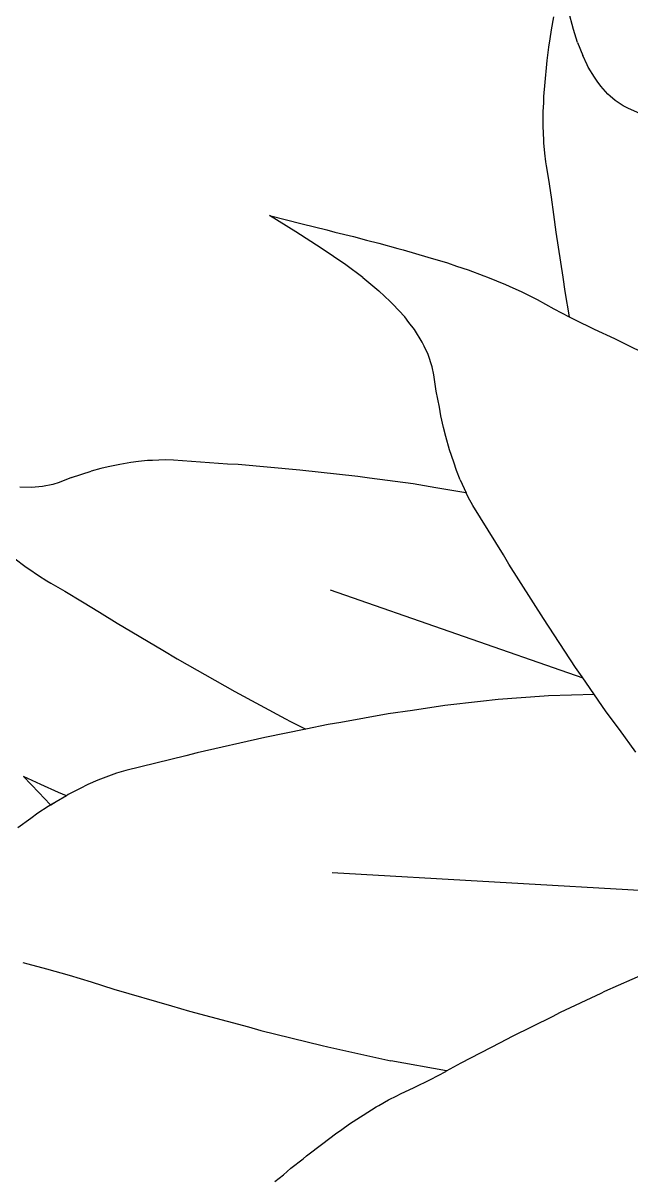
# Model space of a CAD drawing. Header units: metres. Extents: x 244.4 to 340.3, y -4.1 to 64.3.
# Drawn here: x 301.2856 to 301.4727, y 32.7747 to 33.1307 of the extents above; entities that cross this region are included whole.
import ezdxf

# ---------------------------------------------------------------- set-up
doc = ezdxf.new("R2010")
doc.units = ezdxf.units.M
doc.layers.add('Edges', color=7, linetype='Continuous')

msp = doc.modelspace()

# ---------------------------------------------------------------- linework, layer by layer
at = {"layer": 'Edges'}
for p, q in [((301.45503, 33.12875), (301.45352, 33.13445)), ((301.44884, 33.13256), (301.44812, 33.12865)), ((301.44812, 33.12865), (301.44779, 33.12582)), ((301.45632, 33.12472), (301.45503, 33.12875)), ((301.44779, 33.12582), (301.44734, 33.12325)), ((301.45632, 33.12472), (301.45787, 33.12075)), ((301.44734, 33.12325), (301.44687, 33.11913)), ((301.45926, 33.11783), (301.45787, 33.12075)), ((301.44669, 33.11801), (301.44617, 33.11254)), ((301.44687, 33.11913), (301.44669, 33.11801)), ((301.4596, 33.11714), (301.45926, 33.11783)), ((301.46146, 33.114), (301.4596, 33.11714)), ((301.46232, 33.1128), (301.46146, 33.114)), ((301.46347, 33.11125), (301.46232, 33.1128)), ((301.44617, 33.11254), (301.44581, 33.10813)), ((301.46563, 33.10885), (301.46347, 33.11125)), ((301.44576, 33.10611), (301.44561, 33.10346)), ((301.44581, 33.10813), (301.44576, 33.10611)), ((301.46634, 33.10821), (301.46563, 33.10885)), ((301.46791, 33.10688), (301.46634, 33.10821)), ((301.4703, 33.10525), (301.46791, 33.10688)), ((301.44561, 33.10346), (301.44562, 33.09984)), ((301.47199, 33.10437), (301.4703, 33.10525)), ((301.47548, 33.10281), (301.47199, 33.10437)), ((301.44562, 33.09984), (301.4456, 33.09896)), ((301.4456, 33.09896), (301.44575, 33.09468)), ((301.44575, 33.09468), (301.44584, 33.0938)), ((301.44584, 33.0938), (301.44608, 33.09064)), ((301.44608, 33.09064), (301.44645, 33.08802)), ((301.44645, 33.08802), (301.44661, 33.08677)), ((301.44661, 33.08677), (301.44735, 33.08249)), ((301.44735, 33.08249), (301.4482, 33.07708)), ((301.4482, 33.07708), (301.44893, 33.0718)), ((301.3695, 33.06647), (301.36149, 33.07148)), ((301.36149, 33.07148), (301.37152, 33.06886)), ((301.44893, 33.0718), (301.4496, 33.06632)), ((301.37737, 33.06144), (301.3695, 33.06647)), ((301.37152, 33.06886), (301.37909, 33.06706)), ((301.37909, 33.06706), (301.38151, 33.06634)), ((301.38151, 33.06634), (301.38726, 33.06502)), ((301.4496, 33.06632), (301.45176, 33.05243)), ((301.38726, 33.06502), (301.39135, 33.06384)), ((301.39135, 33.06384), (301.39507, 33.06299)), ((301.39507, 33.06299), (301.40095, 33.0613)), ((301.38494, 33.05626), (301.37737, 33.06144)), ((301.40095, 33.0613), (301.40255, 33.06093)), ((301.40255, 33.06093), (301.41021, 33.05866)), ((301.39013, 33.0524), (301.38494, 33.05626)), ((301.41021, 33.05866), (301.41628, 33.05684)), ((301.41628, 33.05684), (301.41903, 33.05585)), ((301.41903, 33.05585), (301.42259, 33.05472)), ((301.39013, 33.0524), (301.39511, 33.04828)), ((301.42259, 33.05472), (301.42739, 33.0529)), ((301.42739, 33.0529), (301.42856, 33.05251)), ((301.42856, 33.05251), (301.43408, 33.05026)), ((301.45176, 33.05243), (301.45238, 33.04803)), ((301.43408, 33.05026), (301.4352, 33.04973)), ((301.4352, 33.04973), (301.43916, 33.04798)), ((301.39863, 33.04496), (301.39511, 33.04828)), ((301.39945, 33.04418), (301.39863, 33.04496)), ((301.43916, 33.04798), (301.44238, 33.04632)), ((301.44238, 33.04632), (301.44389, 33.04558)), ((301.44389, 33.04558), (301.449, 33.04278)), ((301.45238, 33.04803), (301.45374, 33.04032)), ((301.40306, 33.04023), (301.39945, 33.04418)), ((301.449, 33.04278), (301.45374, 33.04032)), ((301.40439, 33.03853), (301.40306, 33.04023)), ((301.40605, 33.03632), (301.40439, 33.03853)), ((301.45374, 33.04032), (301.45533, 33.03949)), ((301.45533, 33.03949), (301.46141, 33.03651)), ((301.40847, 33.03243), (301.40605, 33.03632)), ((301.46141, 33.03651), (301.46762, 33.03365)), ((301.40908, 33.03123), (301.40847, 33.03243)), ((301.41025, 33.02864), (301.40908, 33.03123)), ((301.46762, 33.03365), (301.48314, 33.02586)), ((301.41152, 33.02489), (301.41025, 33.02864)), ((301.41208, 33.02237), (301.41152, 33.02489)), ((301.41279, 33.01735), (301.41208, 33.02237)), ((301.41374, 33.01243), (301.41279, 33.01735)), ((301.4142, 33.00981), (301.41374, 33.01243)), ((301.41502, 33.0062), (301.4142, 33.00981)), ((301.41578, 33.00348), (301.41502, 33.0062)), ((301.41689, 32.99934), (301.41578, 33.00348)), ((301.41818, 32.99553), (301.41689, 32.99934)), ((301.31879, 32.9954), (301.31536, 32.99486)), ((301.32109, 32.99574), (301.31879, 32.9954)), ((301.32389, 32.99601), (301.32109, 32.99574)), ((301.3254, 32.99608), (301.32389, 32.99601)), ((301.32928, 32.99623), (301.3254, 32.99608)), ((301.33193, 32.99614), (301.32928, 32.99623)), ((301.34855, 32.99496), (301.33193, 32.99614)), ((301.41902, 32.99302), (301.41818, 32.99553)), ((301.30051, 32.99077), (301.3065, 32.99272)), ((301.30948, 32.99354), (301.3065, 32.99272)), ((301.31179, 32.99407), (301.30948, 32.99354)), ((301.31536, 32.99486), (301.31179, 32.99407)), ((301.3518, 32.99477), (301.34855, 32.99496)), ((301.37076, 32.99309), (301.3518, 32.99477)), ((301.38866, 32.99112), (301.37076, 32.99309)), ((301.42018, 32.99009), (301.41902, 32.99302)), ((301.29156, 32.98806), (301.28928, 32.98784)), ((301.29469, 32.98868), (301.29156, 32.98806)), ((301.29666, 32.98929), (301.29469, 32.98868)), ((301.30051, 32.99077), (301.29666, 32.98929)), ((301.39219, 32.99061), (301.38866, 32.99112)), ((301.4057, 32.98882), (301.39219, 32.99061)), ((301.41265, 32.98763), (301.4057, 32.98882)), ((301.42018, 32.99009), (301.422, 32.98613)), ((301.28822, 32.98777), (301.2846, 32.98786)), ((301.28928, 32.98784), (301.28822, 32.98777)), ((301.4219, 32.98615), (301.41265, 32.98763)), ((301.422, 32.98613), (301.4219, 32.98615)), ((301.42265, 32.98472), (301.422, 32.98613)), ((301.42403, 32.98223), (301.42265, 32.98472)), ((301.43344, 32.96705), (301.42403, 32.98223)), ((301.43515, 32.96412), (301.43344, 32.96705)), ((301.28269, 32.9661), (301.28655, 32.96321)), ((301.28655, 32.96321), (301.28739, 32.96266)), ((301.44575, 32.94745), (301.43515, 32.96412)), ((301.28739, 32.96266), (301.29034, 32.96061)), ((301.29034, 32.96061), (301.29292, 32.95904)), ((301.29292, 32.95904), (301.29414, 32.95827)), ((301.29414, 32.95827), (301.29846, 32.9558)), ((301.45804, 32.92903), (301.38019, 32.95615)), ((301.29846, 32.9558), (301.30388, 32.9526)), ((301.30388, 32.9526), (301.30914, 32.94939)), ((301.30914, 32.94939), (301.31456, 32.94599)), ((301.31456, 32.94599), (301.32861, 32.9377)), ((301.45565, 32.93237), (301.44575, 32.94745)), ((301.32861, 32.9377), (301.33305, 32.93502)), ((301.33305, 32.93502), (301.34771, 32.92674)), ((301.45773, 32.92948), (301.45565, 32.93237)), ((301.46514, 32.91866), (301.45773, 32.92948)), ((301.34771, 32.92674), (301.3508, 32.92495)), ((301.3508, 32.92495), (301.36641, 32.91657)), ((301.46149, 32.92399), (301.44739, 32.9236)), ((301.41539, 32.92064), (301.40551, 32.91912)), ((301.42641, 32.92183), (301.41539, 32.92064)), ((301.43186, 32.92248), (301.42641, 32.92183)), ((301.44604, 32.92349), (301.43186, 32.92248)), ((301.44739, 32.9236), (301.44604, 32.92349)), ((301.39795, 32.91807), (301.38338, 32.91542)), ((301.40551, 32.91912), (301.39795, 32.91807)), ((301.46921, 32.91328), (301.46514, 32.91866)), ((301.37263, 32.91336), (301.36003, 32.91077)), ((301.36641, 32.91657), (301.36787, 32.91577)), ((301.36787, 32.91577), (301.37263, 32.91336)), ((301.3795, 32.91477), (301.37263, 32.91336)), ((301.38338, 32.91542), (301.3795, 32.91477)), ((301.47425, 32.90629), (301.46921, 32.91328)), ((301.36003, 32.91077), (301.33921, 32.90606)), ((301.33567, 32.90513), (301.31726, 32.90066)), ((301.33921, 32.90606), (301.33567, 32.90513)), ((301.31436, 32.89982), (301.31019, 32.89826)), ((301.31726, 32.90066), (301.31436, 32.89982)), ((301.29104, 32.8963), (301.28573, 32.89878)), ((301.28573, 32.89878), (301.29042, 32.89391)), ((301.29643, 32.89389), (301.29104, 32.8963)), ((301.30556, 32.89632), (301.30312, 32.89508)), ((301.30855, 32.89764), (301.30556, 32.89632)), ((301.31019, 32.89826), (301.30855, 32.89764)), ((301.29042, 32.89391), (301.29395, 32.89014)), ((301.29892, 32.89289), (301.29571, 32.89098)), ((301.29892, 32.89289), (301.29643, 32.89389)), ((301.29946, 32.89321), (301.29892, 32.89289)), ((301.30312, 32.89508), (301.29946, 32.89321)), ((301.29327, 32.88953), (301.29016, 32.88748)), ((301.29571, 32.89098), (301.29327, 32.88953)), ((301.29395, 32.89014), (301.29408, 32.89001)), ((301.29571, 32.89098), (301.29408, 32.89001)), ((301.288, 32.8859), (301.28395, 32.88298)), ((301.29016, 32.88748), (301.288, 32.8859)), ((301.51939, 32.86114), (301.38071, 32.86914)), ((301.28545, 32.8416), (301.28707, 32.84109)), ((301.28707, 32.84109), (301.29275, 32.8396)), ((301.29275, 32.8396), (301.29981, 32.83762)), ((301.29981, 32.83762), (301.30657, 32.83558)), ((301.30657, 32.83558), (301.31349, 32.83336)), ((301.46469, 32.8327), (301.47733, 32.83827)), ((301.31349, 32.83336), (301.33124, 32.82826)), ((301.45102, 32.82625), (301.46356, 32.83214)), ((301.46356, 32.83214), (301.46469, 32.8327)), ((301.33124, 32.82826), (301.33679, 32.82657)), ((301.33679, 32.82657), (301.35495, 32.82171)), ((301.43629, 32.81891), (301.44853, 32.82496)), ((301.44853, 32.82496), (301.45102, 32.82625)), ((301.35495, 32.82171), (301.35873, 32.82064)), ((301.35873, 32.82064), (301.37765, 32.81601)), ((301.43257, 32.8169), (301.43629, 32.81891)), ((301.37765, 32.81601), (301.3794, 32.81555)), ((301.3794, 32.81555), (301.39883, 32.81133)), ((301.42041, 32.81066), (301.43257, 32.8169)), ((301.4159, 32.80816), (301.39883, 32.81133)), ((301.4159, 32.80816), (301.42041, 32.81066)), ((301.41098, 32.80557), (301.41571, 32.80805)), ((301.41571, 32.80805), (301.4159, 32.80816)), ((301.40179, 32.80113), (301.40594, 32.80308)), ((301.40594, 32.80308), (301.41098, 32.80557)), ((301.39807, 32.79925), (301.40062, 32.80051)), ((301.40062, 32.80051), (301.40179, 32.80113)), ((301.39026, 32.79461), (301.39425, 32.79708)), ((301.39425, 32.79708), (301.39511, 32.79754)), ((301.39511, 32.79754), (301.39807, 32.79925)), ((301.38608, 32.79185), (301.38947, 32.79405)), ((301.38947, 32.79405), (301.39026, 32.79461)), ((301.37782, 32.78582), (301.3818, 32.78883)), ((301.3818, 32.78883), (301.38371, 32.79011)), ((301.38371, 32.79011), (301.38608, 32.79185)), ((301.37282, 32.78201), (301.37782, 32.78582)), ((301.37184, 32.78116), (301.37282, 32.78201)), ((301.36576, 32.77624), (301.36803, 32.77821)), ((301.36803, 32.77821), (301.37184, 32.78116)), ((301.3631, 32.77419), (301.36576, 32.77624))]:
    msp.add_line(p, q, dxfattribs=at)

doc.saveas('drawing.dxf')
